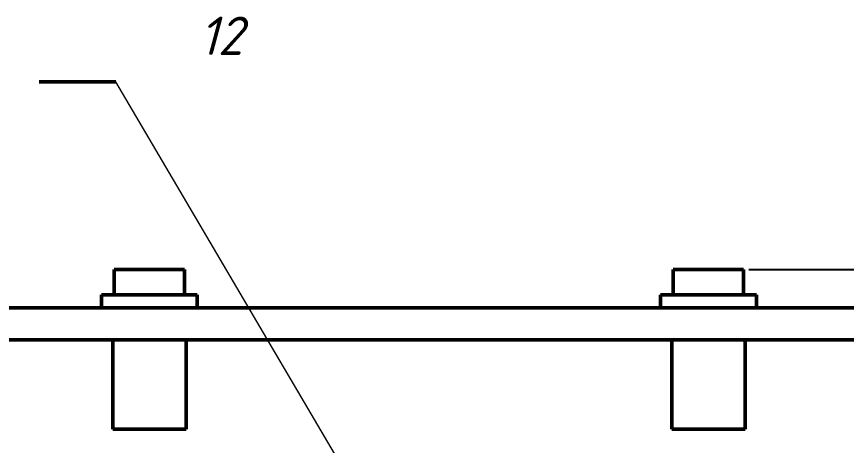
# Model space of a CAD drawing. Header units: inches. Extents: x -1846 to 3013, y 0 to 1997.
# Drawn here: x -577.7 to -382.9, y 283.8 to 384.4 of the extents above; entities that cross this region are included whole.
import ezdxf

# ---------------------------------------------------------------- set-up
doc = ezdxf.new("R2010")
doc.units = ezdxf.units.IN
doc.layers.get('0').update_dxf_attribs({"color": 2, "lineweight": 0})
doc.layers.add('Basic', color=7, linetype='Continuous', lineweight=50)
doc.layers.add('Thin', color=3, linetype='Continuous', lineweight=25)
doc.styles.add('Annotative', font='')
doc.styles.get("Standard").update_dxf_attribs({"font": '', "height": 4})
doc.styles.get('Annotative').set_extended_font_data('TCVN 7284', italic=True)
doc.styles.get('Standard').set_extended_font_data('TCVN 7284', italic=True)
doc.dimstyles.new('TCVN 7284', dxfattribs={"dimscale": 2, "dimtxt": 4, "dimasz": 2.5, "dimexe": 1.25, "dimexo": 0.625, "dimtad": 1, "dimtoh": 1, "dimdec": 0, "dimlfac": 0.66, "dimtxsty": 'Standard', "dimcen": 2.5, "dimclrd": 7, "dimclre": 7, "dimclrt": 7, "dimadec": 0, "dimazin": 0, "dimtfac": 1, "dimtdec": 0, "dimtofl": 0, "dimtmove": 0, "dimatfit": 3, "dimfxl": 1, "dimlwd": 25, "dimlwe": 25, "dimarcsym": 0})

# ---------------------------------------------------------------- blocks, each defined once
blk = doc.blocks.new('*D97')
at = {"layer": 'Defpoints', "color": 0, "ltscale": 0.3, "transparency": 16777216}
for p in [(-407.01, 325.06), (-296.43, 325.06), (-311.43, 165.72)]:
    blk.add_point(p, dxfattribs=at)
at = {"layer": 'Thin', "color": 7, "linetype": 'Continuous', "lineweight": 25, "ltscale": 0.3, "transparency": 16777216}
for p, q in [((-405.76, 325.06), (-293.93, 325.06)), ((-296.43, 170.72), (-296.43, 320.06)), ((-310.18, 165.72), (-293.93, 165.72))]:
    blk.add_line(p, q, dxfattribs=at)
at = {"layer": 'Thin', "color": 7, "ltscale": 0.3, "transparency": 16777216}
for points in [[(-297.27, 320.06), (-295.6, 320.06), (-296.43, 325.06)], [(-297.27, 170.72), (-295.6, 170.72), (-296.43, 165.72)]]:
    blk.add_solid(points, dxfattribs=at)
at = {"layer": 'Thin', "color": 7, "ltscale": 0.3, "transparency": 16777216, "insert": (-300.08, 245.39), "char_height": 4, "attachment_point": 5, "rotation": 90}
blk.add_mtext('105,0', dxfattribs=at)

msp = doc.modelspace()

# ---------------------------------------------------------------- linework, layer by layer
msp.add_line((-488.51, 257.24), (-554.36, 369.11))
at = {"layer": 'Basic'}
for p, q in [((-554.36, 369.11), (-572.36, 369.11)), ((-554.76, 325.06), (-554.76, 319.06)), ((-554.76, 325.06), (-538.26, 325.06)), ((-538.26, 325.06), (-538.26, 319.06)), ((-423.51, 325.06), (-423.51, 319.06)), ((-423.51, 325.06), (-407.01, 325.06)), ((-407.01, 325.06), (-407.01, 319.06)), ((-557.76, 319.06), (-557.76, 316.06)), ((-557.76, 319.06), (-535.26, 319.06)), ((-535.26, 319.06), (-535.26, 316.06)), ((-426.51, 319.06), (-426.51, 316.06)), ((-426.51, 319.06), (-404.01, 319.06)), ((-404.01, 319.06), (-404.01, 316.06)), ((-601.63, 316.06), (-361.63, 316.06)), ((-594.13, 308.56), (-369.13, 308.56)), ((-555.13, 287.56), (-555.13, 308.56)), ((-537.88, 287.56), (-537.88, 308.56)), ((-423.88, 287.56), (-423.88, 308.56)), ((-406.63, 287.56), (-406.63, 308.56)), ((-537.88, 287.56), (-555.13, 287.56)), ((-406.63, 287.56), (-423.88, 287.56))]:
    msp.add_line(p, q, dxfattribs=at)

# ---------------------------------------------------------------- texts
at = {"layer": 'Basic', "insert": (-570.94, 384.38), "char_height": 9, "width": 82.5, "attachment_point": 1, "style": 'Annotative'}
msp.add_mtext('\\pxqc;12\\P', dxfattribs=at)

# ---------------------------------------------------------------- dimensions: what is measured, and where the dimension line sits
at = {"layer": 'Thin', "ltscale": 0.3}
dim = msp.add_linear_dim(base=(-296.43, 325.06), p1=(-311.43, 165.72), p2=(-407.01, 325.06), angle=90, text='105,0', dimstyle='TCVN 7284', dxfattribs=at)
dim.commit()
dim.dimension.update_dxf_attribs({"geometry": '*D97', "text_midpoint": (-296.43, 245.39), "dimtype": 160})

doc.saveas('drawing.dxf')
